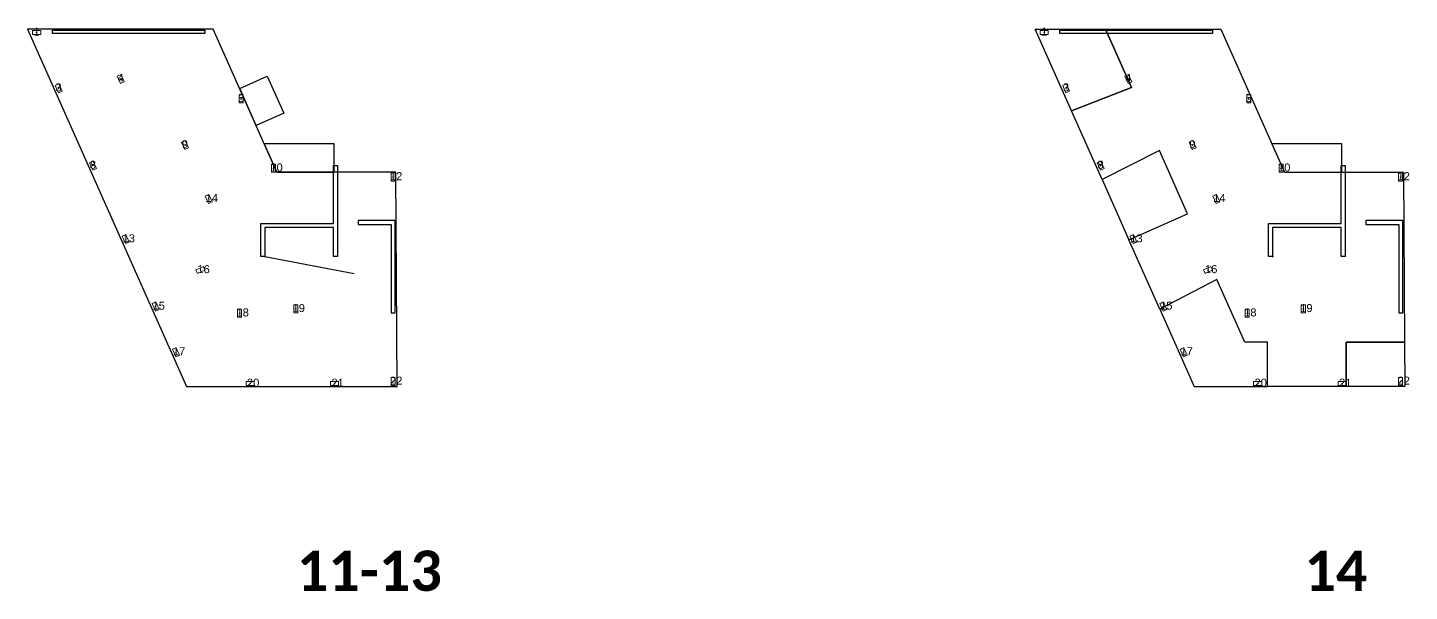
# Model space of a CAD drawing. Header units: inches. Extents: x 6018 to 43264, y -596 to 1082.
# Drawn here: x 21018 to 25132, y -596 to 1082 of the extents above; entities that cross this region are included whole.
import ezdxf

# ---------------------------------------------------------------- set-up
doc = ezdxf.new("R2010")
doc.units = ezdxf.units.IN
doc.header["$MEASUREMENT"] = 0
doc.header["$PDMODE"] = 99
doc.layers.add('COLUMN-FOOTPRINT', color=6, linetype='Continuous', lineweight=9)
for name, color, linetype in [('COLUMN-LABEL', 3, 'Continuous'), ('DATUM', 2, 'Continuous'), ('FLOOR LABELS', 1, 'Continuous'), ('SECONDARY AREA', 7, 'Continuous'), ('SHEAR-WALL', 1, 'Continuous'), ('SLAB', 5, 'Continuous')]:
    doc.layers.add(name, color=color, linetype=linetype)
doc.styles.add('Calibri_B_1', font='calibrib.ttf', dxfattribs={"height": 12})
doc.styles.get("Standard").update_dxf_attribs({"font": 'arial.ttf'})

msp = doc.modelspace()

# ---------------------------------------------------------------- linework, layer by layer
msp.add_line((21724.7, 400.6), (21990, 350.2))
for p in [(21044.9, 1067.3), (24044.9, 1067.3), (21295.4, 929.3), (24295.4, 929.3), (21110.1, 901.6), (21653.6, 869.6), (24110.1, 901.6), (24653.6, 869.6), (21486.4, 732.4), (24486.4, 732.4), (21212.6, 671.3), (21750, 663.3), (24212.6, 671.3), (24750, 663.3), (22106, 637.3), (25106, 637.3), (21557, 572.3), (24557, 572.3), (21310.1, 452.4), (24310.1, 452.4), (21532.7, 360.6), (24532.7, 360.6), (21399.2, 252), (24399.2, 252), (21649.3, 231.8), (21816.3, 244.9), (24649.3, 231.8), (24816.3, 244.9), (21459.7, 116.1), (24459.7, 116.1), (21680.4, 22.8), (21932, 22.8), (22106, 28.8), (24680.4, 22.8), (24932, 22.8), (25106, 28.8)]:
    msp.add_point(p)
at = {"layer": 'COLUMN-FOOTPRINT'}
for points in [[(21032.9, 1061.3), (21056.9, 1061.3), (21056.9, 1073.3), (21032.9, 1073.3)], [(24032.9, 1061.3), (24056.9, 1061.3), (24056.9, 1073.3), (24032.9, 1073.3)], [(21099.8, 910.1), (21109.5, 888.2), (21120.5, 893), (21110.7, 915)], [(21285.1, 937.8), (21294.8, 915.9), (21305.8, 920.8), (21296.1, 942.7)], [(24099.8, 910.1), (24109.5, 888.2), (24120.5, 893), (24110.7, 915)], [(24285.1, 937.8), (24294.8, 915.9), (24305.8, 920.8), (24296.1, 942.7)], [(21659.6, 857.6), (21659.6, 881.6), (21647.6, 881.6), (21647.6, 857.6)], [(24659.6, 857.6), (24659.6, 881.6), (24647.6, 881.6), (24647.6, 857.6)], [(21476.1, 740.9), (21485.8, 719), (21496.8, 723.9), (21487, 745.8)], [(24476.1, 740.9), (24485.8, 719), (24496.8, 723.9), (24487, 745.8)], [(21202.2, 679.9), (21212, 657.9), (21222.9, 662.8), (21213.2, 684.7)], [(21756, 651.3), (21756, 675.3), (21744, 675.3), (21744, 651.3)], [(24202.2, 679.9), (24212, 657.9), (24222.9, 662.8), (24213.2, 684.7)], [(24756, 651.3), (24756, 675.3), (24744, 675.3), (24744, 651.3)], [(22112, 625.3), (22112, 649.3), (22100, 649.3), (22100, 625.3)], [(25112, 625.3), (25112, 649.3), (25100, 649.3), (25100, 625.3)], [(21546.6, 580.8), (21556.4, 558.9), (21567.4, 563.7), (21557.6, 585.7)], [(24546.6, 580.8), (24556.4, 558.9), (24567.4, 563.7), (24557.6, 585.7)], [(21299.7, 460.9), (21309.5, 439), (21320.4, 443.8), (21310.7, 465.8)], [(24299.7, 460.9), (24309.5, 439), (24320.4, 443.8), (24310.7, 465.8)], [(21524.2, 350.2), (21546.1, 360), (21541.3, 371), (21519.3, 361.2)], [(24524.2, 350.2), (24546.1, 360), (24541.3, 371), (24519.3, 361.2)], [(21388.9, 260.5), (21398.6, 238.6), (21409.6, 243.5), (21399.8, 265.4)], [(21822.3, 232.9), (21822.3, 256.9), (21810.3, 256.9), (21810.3, 232.9)], [(24388.9, 260.5), (24398.6, 238.6), (24409.6, 243.5), (24399.8, 265.4)], [(24822.3, 232.9), (24822.3, 256.9), (24810.3, 256.9), (24810.3, 232.9)], [(21655.3, 219.8), (21655.3, 243.8), (21643.3, 243.8), (21643.3, 219.8)], [(24655.3, 219.8), (24655.3, 243.8), (24643.3, 243.8), (24643.3, 219.8)], [(21449.3, 124.7), (21459.1, 102.7), (21470.1, 107.6), (21460.3, 129.5)], [(24449.3, 124.7), (24459.1, 102.7), (24470.1, 107.6), (24460.3, 129.5)], [(21668.4, 16.8), (21692.4, 16.8), (21692.4, 28.8), (21668.4, 28.8)], [(21920, 16.8), (21944, 16.8), (21944, 28.8), (21920, 28.8)], [(22112, 16.8), (22112, 40.8), (22100, 40.8), (22100, 16.8)], [(24668.4, 16.8), (24692.4, 16.8), (24692.4, 28.8), (24668.4, 28.8)], [(24920, 16.8), (24944, 16.8), (24944, 28.8), (24920, 28.8)], [(25112, 16.8), (25112, 40.8), (25100, 40.8), (25100, 16.8)]]:
    msp.add_lwpolyline(points, close=True, dxfattribs=at)
at = {"layer": 'DATUM'}
for p in [(21724.7, 400.6), (24724.7, 400.6)]:
    msp.add_point(p, dxfattribs=at)
at = {"layer": 'SECONDARY AREA'}
for points in [[(24227.5, 1077.1), (24304.7, 903.6), (24126.2, 834.1), (24018, 1077.1)], [(21649.5, 900.3), (21731.7, 936.9), (21780.5, 827.3), (21698.3, 790.7)], [(21930.7, 736.1), (21722.6, 736.1), (21760, 652.1), (21930.7, 652.1)], [(24471.9, 528.1), (24388.2, 716), (24217, 630.1), (24297, 450.2)], [(24930.7, 736.1), (24722.6, 736.1), (24760, 652.1), (24930.7, 652.1)], [(24709.5, 14.1), (24709.5, 145.4), (24642.2, 145.4), (24559, 332.3), (24388.9, 243.9), (24491.2, 14.1)], [(24944, 14.1), (24944, 145.4), (25117.7, 145.4), (25118.5, 14.1)]]:
    msp.add_lwpolyline(points, close=True, dxfattribs=at)
at = {"layer": 'SHEAR-WALL'}
for points in [[(21489.1, 1064.3), (21091.8, 1064.3), (21091.8, 1074.3), (21546.1, 1074.3), (21546.1, 1064.3)], [(24489.1, 1064.3), (24091.8, 1064.3), (24091.8, 1074.3), (24546.1, 1074.3), (24546.1, 1064.3)], [(21712.7, 400.6), (21712.7, 499.1), (21928.7, 499.1), (21928.7, 671.5), (21940.7, 671.5), (21940.7, 400.6), (21928.7, 400.6), (21928.7, 487.1), (21724.7, 487.1), (21724.7, 400.6)], [(24712.7, 400.6), (24712.7, 499.1), (24928.7, 499.1), (24928.7, 671.5), (24940.7, 671.5), (24940.7, 400.6), (24928.7, 400.6), (24928.7, 487.1), (24724.7, 487.1), (24724.7, 400.6)], [(22001.9, 507.9), (22001.9, 495.9), (22100.7, 495.9), (22100.7, 233.4), (22112.7, 233.4), (22112.7, 507.9)], [(25001.9, 507.9), (25001.9, 495.9), (25100.7, 495.9), (25100.7, 233.4), (25112.7, 233.4), (25112.7, 507.9)]]:
    msp.add_lwpolyline(points, close=True, dxfattribs=at)
at = {"layer": 'SLAB'}
for points in [[(21570.8, 1077.1), (21018, 1077.1), (21491.2, 14.1), (22118.5, 14.1), (22114.8, 652.1), (21760, 652.1)], [(24944, 145.4), (24944, 14.1), (24709.5, 14.1), (24709.5, 145.4), (24642.2, 145.4), (24559, 332.3), (24388.9, 243.9), (24297, 450.2), (24471.9, 528.1), (24388.2, 716), (24217, 630.1), (24126.2, 834.1), (24304.7, 903.6), (24227.5, 1077.1), (24570.8, 1077.1), (24760, 652.1), (25114.8, 652.1), (25117.7, 145.4)]]:
    msp.add_lwpolyline(points, close=True, dxfattribs=at)

# ---------------------------------------------------------------- texts
at = {"layer": 'COLUMN-LABEL'}
for s, height, p in [('1', 23.8, (21035.5, 1057.9)), ('1', 23.8, (24035.5, 1057.9)), ('3', 23.8, (21100.7, 892.2)), ('4', 23.8, (21286.1, 919.9)), ('3', 23.8, (24100.7, 892.2)), ('4', 23.8, (24286.1, 919.9)), ('5', 23.8, (21644.2, 860.2)), ('5', 23.8, (24644.2, 860.2)), ('9', 23.8, (21477, 723)), ('9', 23.8, (24477, 723)), ('8', 23.8, (21203.2, 662)), ('10', 23.83, (21740.7, 653.9)), ('8', 23.8, (24203.2, 662)), ('10', 23.83, (24740.7, 653.9)), ('12', 23.83, (22096.7, 627.9)), ('12', 23.83, (25096.7, 627.9)), ('14', 23.83, (21547.6, 562.9)), ('14', 23.83, (24547.6, 562.9)), ('13', 23.83, (21300.7, 443)), ('13', 23.83, (24300.7, 443)), ('16', 23.83, (21523.4, 351.2)), ('16', 23.83, (24523.4, 351.2)), ('15', 23.83, (21389.8, 242.6)), ('19', 23.83, (21806.9, 235.5)), ('15', 23.83, (24389.8, 242.6)), ('19', 23.83, (24806.9, 235.5)), ('18', 23.83, (21639.9, 222.4)), ('18', 23.83, (24639.9, 222.4)), ('17', 23.83, (21450.3, 106.8)), ('17', 23.83, (24450.3, 106.8)), ('22', 23.83, (22096.7, 19.4)), ('22', 23.83, (25096.7, 19.4)), ('20', 23.83, (21671, 13.4)), ('21', 23.83, (21922.6, 13.4)), ('20', 23.83, (24671, 13.4)), ('21', 23.83, (24922.6, 13.4))]:
    msp.add_text(s, height=height, dxfattribs=at).set_placement(p)
at = {"layer": 'FLOOR LABELS', "style": 'Calibri_B_1'}
for s, p in [('11-13', (21819.5, -594.3)), ('14', (24819.5, -594.3))]:
    msp.add_text(s, height=120, dxfattribs=at).set_placement(p)

doc.saveas('drawing.dxf')
